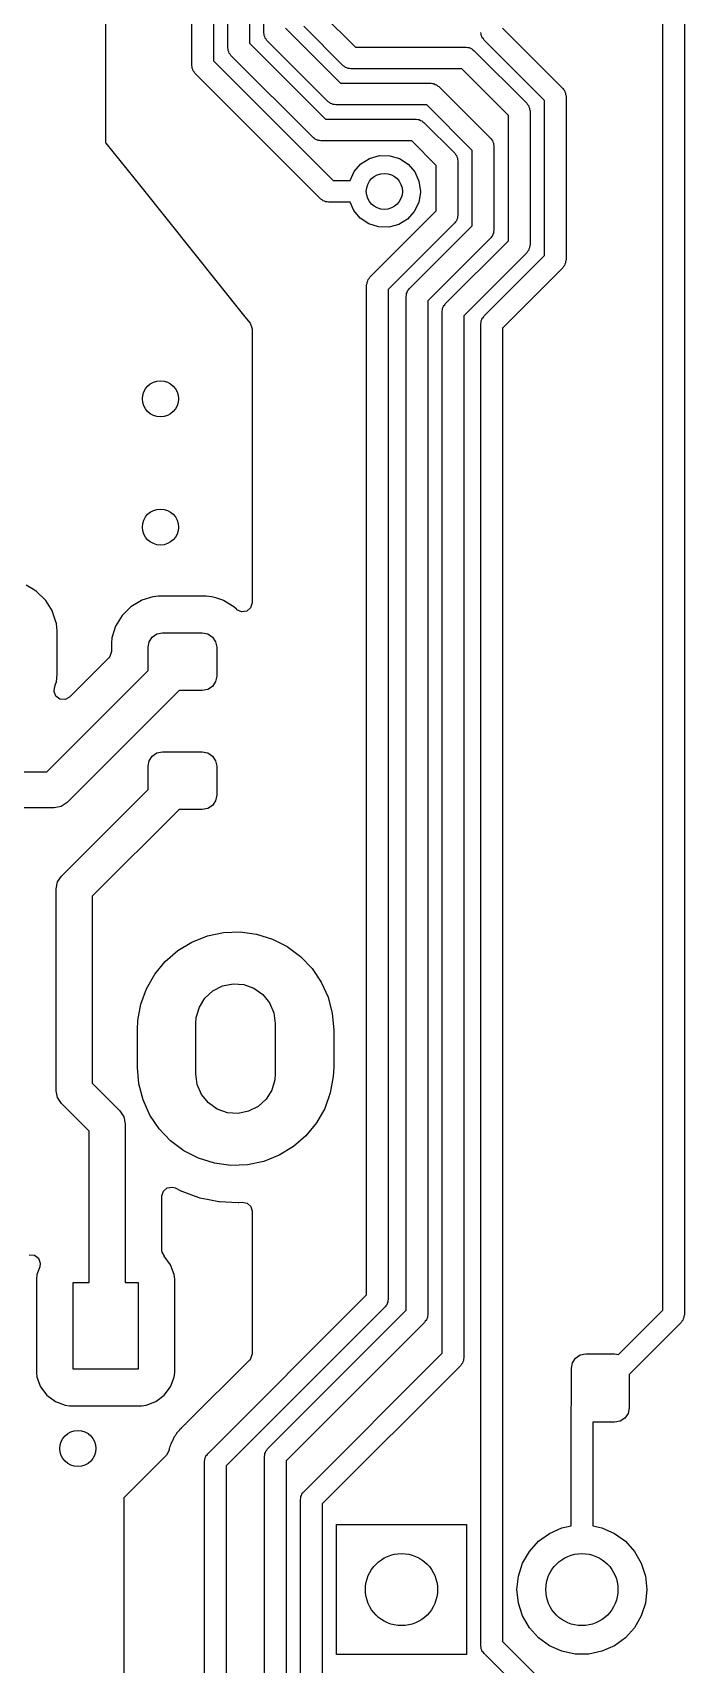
# Model space of a CAD drawing. Extents: x 108 to 192, y -153 to -46.
# Drawn here: x 121.93 to 130.96, y -107.72 to -85.09 of the extents above; entities that cross this region are included whole.
import ezdxf

# ---------------------------------------------------------------- set-up
doc = ezdxf.new("R2010")
doc.units = 0
doc.layers.add('BLACK', color=7, linetype='CONTINUOUS')

msp = doc.modelspace()

# ---------------------------------------------------------------- linework, layer by layer
at = {"layer": 'BLACK', "linetype": 'CONTINUOUS'}
for p, q in [((122.936, -79.6472), (122.936, -86.614)), ((124.132, -85.5472), (124.132, -80.0721)), ((124.432, -80.01), (124.432, -85.4851)), ((124.632, -85.3025), (124.632, -82.2029)), ((124.932, -82.265), (124.932, -85.2404)), ((125.131, -85.0956), (125.131, -82.4098)), ((130.66, -102.808), (130.66, -84.1289)), ((130.96, -84.074), (130.96, -102.87)), ((125.94, -84.8359), (126.4, -85.2956)), ((125.431, -85.0335), (126.193, -85.7951)), ((126.232, -85.5517), (125.684, -85.0041)), ((128.44, -85.0293), (129.276, -85.8656)), ((124.932, -85.2404), (125.986, -86.2946)), ((125.136, -85.1147), (125.131, -85.0956)), ((125.136, -85.1344), (125.136, -85.1147)), ((125.146, -85.1516), (125.136, -85.1344)), ((125.151, -85.1706), (125.146, -85.1516)), ((125.165, -85.1846), (125.151, -85.1706)), ((125.175, -85.2017), (125.165, -85.1846)), ((126.025, -86.0512), (125.175, -85.2017)), ((128.145, -85.1105), (128.14, -85.0914)), ((128.145, -85.1302), (128.145, -85.1105)), ((128.155, -85.1473), (128.145, -85.1302)), ((128.16, -85.1664), (128.155, -85.1473)), ((128.174, -85.1804), (128.16, -85.1664)), ((128.184, -85.1975), (128.174, -85.1804)), ((129.02, -86.0338), (128.184, -85.1975)), ((124.432, -85.4851), (126.091, -87.1441)), ((124.637, -85.3216), (124.632, -85.3025)), ((124.637, -85.3413), (124.637, -85.3216)), ((124.647, -85.3585), (124.637, -85.3413)), ((124.652, -85.3775), (124.647, -85.3585)), ((124.666, -85.3915), (124.652, -85.3775)), ((124.676, -85.4086), (124.666, -85.3915)), ((125.818, -86.5507), (124.676, -85.4086)), ((126.4, -85.2956), (127.938, -85.2956)), ((127.938, -85.2956), (127.957, -85.3007)), ((127.957, -85.3007), (127.977, -85.3007)), ((127.977, -85.3007), (127.994, -85.3106)), ((127.994, -85.3106), (128.013, -85.3157)), ((128.013, -85.3157), (128.027, -85.3297)), ((128.027, -85.3297), (128.044, -85.3395)), ((128.044, -85.3395), (128.777, -86.0725)), ((124.137, -85.5663), (124.132, -85.5472)), ((124.137, -85.586), (124.137, -85.5663)), ((124.147, -85.6031), (124.137, -85.586)), ((124.152, -85.6222), (124.147, -85.6031)), ((124.166, -85.6362), (124.152, -85.6222)), ((124.176, -85.6533), (124.166, -85.6362)), ((125.923, -87.4002), (124.176, -85.6533)), ((126.249, -85.5615), (126.232, -85.5517)), ((126.263, -85.5755), (126.249, -85.5615)), ((126.282, -85.5806), (126.263, -85.5755)), ((126.299, -85.5905), (126.282, -85.5806)), ((126.319, -85.5905), (126.299, -85.5905)), ((126.338, -85.5956), (126.319, -85.5905)), ((127.876, -85.5956), (126.338, -85.5956)), ((128.521, -86.2407), (127.876, -85.5956)), ((126.193, -85.7951), (127.451, -85.7951)), ((127.451, -85.7951), (127.471, -85.8002)), ((127.471, -85.8002), (127.49, -85.8002)), ((127.49, -85.8002), (127.507, -85.8101)), ((127.507, -85.8101), (127.526, -85.8152)), ((127.526, -85.8152), (127.54, -85.8292)), ((127.54, -85.8292), (127.558, -85.839)), ((127.558, -85.839), (128.277, -86.5588)), ((129.276, -85.8656), (129.286, -85.8827)), ((129.286, -85.8827), (129.3, -85.8966)), ((129.3, -85.8966), (129.305, -85.9157)), ((129.305, -85.9157), (129.315, -85.9328)), ((129.315, -85.9328), (129.315, -85.9526)), ((129.315, -85.9526), (129.32, -85.9716)), ((126.042, -86.061), (126.025, -86.0512)), ((126.056, -86.075), (126.042, -86.061)), ((126.075, -86.0801), (126.056, -86.075)), ((126.092, -86.09), (126.075, -86.0801)), ((126.112, -86.09), (126.092, -86.09)), ((126.131, -86.0951), (126.112, -86.09)), ((127.389, -86.0951), (126.131, -86.0951)), ((128.021, -86.727), (127.389, -86.0951)), ((128.777, -86.0725), (128.787, -86.0896)), ((128.787, -86.0896), (128.801, -86.1035)), ((128.801, -86.1035), (128.806, -86.1226)), ((128.806, -86.1226), (128.816, -86.1397)), ((128.816, -86.1397), (128.816, -86.1594)), ((128.816, -86.1594), (128.821, -86.1785)), ((128.821, -86.1785), (128.821, -88.0401)), ((129.02, -88.1848), (129.02, -86.0338)), ((129.32, -85.9716), (129.32, -88.247)), ((125.986, -86.2946), (127.245, -86.2946)), ((127.245, -86.2946), (127.264, -86.2997)), ((127.264, -86.2997), (127.283, -86.2997)), ((127.283, -86.2997), (127.301, -86.3096)), ((127.301, -86.3096), (127.32, -86.3147)), ((127.32, -86.3147), (127.334, -86.3287)), ((127.334, -86.3287), (127.351, -86.3385)), ((127.351, -86.3385), (127.778, -86.7657)), ((128.521, -87.9779), (128.521, -86.2407)), ((122.936, -86.614), (122.944, -86.6245)), ((122.944, -86.6245), (123.426, -87.226)), ((125.835, -86.5605), (125.818, -86.5507)), ((125.849, -86.5745), (125.835, -86.5605)), ((125.868, -86.5796), (125.849, -86.5745)), ((125.885, -86.5895), (125.868, -86.5796)), ((125.905, -86.5895), (125.885, -86.5895)), ((125.924, -86.5946), (125.905, -86.5895)), ((127.182, -86.5946), (125.924, -86.5946)), ((127.522, -86.9339), (127.182, -86.5946)), ((128.277, -86.5588), (128.287, -86.5759)), ((128.287, -86.5759), (128.301, -86.5898)), ((128.301, -86.5898), (128.306, -86.6089)), ((128.306, -86.6089), (128.316, -86.626)), ((128.316, -86.626), (128.316, -86.6457)), ((128.316, -86.6457), (128.321, -86.6648)), ((126.478, -86.9133), (126.598, -86.8377)), ((126.598, -86.8377), (126.735, -86.7987)), ((126.735, -86.7987), (126.876, -86.7996)), ((126.876, -86.7996), (127.012, -86.8402)), ((127.012, -86.8402), (127.131, -86.9173)), ((127.778, -86.7657), (127.788, -86.7828)), ((127.788, -86.7828), (127.802, -86.7967)), ((127.802, -86.7967), (127.807, -86.8158)), ((127.807, -86.8158), (127.817, -86.8329)), ((127.817, -86.8329), (127.817, -86.8526)), ((127.817, -86.8526), (127.822, -86.8717)), ((127.822, -86.8717), (127.822, -87.6263)), ((128.021, -87.771), (128.021, -86.727)), ((128.321, -86.6648), (128.321, -87.8332)), ((126.326, -87.1441), (126.385, -87.0196)), ((126.385, -87.0196), (126.478, -86.9133)), ((127.131, -86.9173), (127.224, -87.0247)), ((127.224, -87.0247), (127.282, -87.1538)), ((127.522, -87.5641), (127.522, -86.9339)), ((123.426, -87.226), (124.87, -89.0318)), ((126.091, -87.1441), (126.326, -87.1441)), ((127.302, -87.3063), (127.279, -87.4461)), ((127.282, -87.1538), (127.302, -87.2941)), ((127.302, -87.2941), (127.302, -87.3063)), ((125.94, -87.41), (125.923, -87.4002)), ((125.954, -87.424), (125.94, -87.41)), ((125.973, -87.4291), (125.954, -87.424)), ((125.99, -87.439), (125.973, -87.4291)), ((126.01, -87.439), (125.99, -87.439)), ((126.029, -87.4441), (126.01, -87.439)), ((126.328, -87.4441), (126.029, -87.4441)), ((126.378, -87.5583), (126.328, -87.4441)), ((127.279, -87.4461), (127.217, -87.5737)), ((126.469, -87.6668), (126.378, -87.5583)), ((126.587, -87.7454), (126.469, -87.6668)), ((126.723, -87.7877), (126.587, -87.7454)), ((126.6, -88.4854), (127.522, -87.5641)), ((127.778, -87.7323), (126.856, -88.6536)), ((127.001, -87.753), (126.864, -87.7903)), ((127.122, -87.6788), (127.001, -87.753)), ((127.217, -87.5737), (127.122, -87.6788)), ((127.148, -88.6443), (128.021, -87.771)), ((127.788, -87.7152), (127.778, -87.7323)), ((127.802, -87.7013), (127.788, -87.7152)), ((127.807, -87.6822), (127.802, -87.7013)), ((127.817, -87.6651), (127.807, -87.6822)), ((127.822, -87.6263), (127.817, -87.6453)), ((127.817, -87.6453), (127.817, -87.6651)), ((126.864, -87.7903), (126.723, -87.7877)), ((128.277, -87.9392), (127.404, -88.8125)), ((127.647, -88.8512), (128.521, -87.9779)), ((128.287, -87.9221), (128.277, -87.9392)), ((128.301, -87.9082), (128.287, -87.9221)), ((128.306, -87.8891), (128.301, -87.9082)), ((128.316, -87.872), (128.306, -87.8891)), ((128.321, -87.8332), (128.316, -87.8523)), ((128.316, -87.8523), (128.316, -87.872)), ((128.777, -88.1461), (127.904, -89.0194)), ((128.184, -89.0211), (129.02, -88.1848)), ((128.787, -88.129), (128.777, -88.1461)), ((128.801, -88.1151), (128.787, -88.129)), ((128.806, -88.096), (128.801, -88.1151)), ((128.816, -88.0789), (128.806, -88.096)), ((128.821, -88.0401), (128.816, -88.0592)), ((128.816, -88.0592), (128.816, -88.0789)), ((129.276, -88.353), (128.44, -89.1893)), ((129.286, -88.3359), (129.276, -88.353)), ((129.3, -88.322), (129.286, -88.3359)), ((129.305, -88.3029), (129.3, -88.322)), ((129.315, -88.2858), (129.305, -88.3029)), ((129.32, -88.247), (129.315, -88.266)), ((129.315, -88.266), (129.315, -88.2858)), ((126.556, -88.5915), (126.562, -88.5724)), ((126.556, -102.593), (126.556, -88.5915)), ((126.562, -88.5527), (126.571, -88.5356)), ((126.562, -88.5724), (126.562, -88.5527)), ((126.571, -88.5356), (126.577, -88.5165)), ((126.577, -88.5165), (126.591, -88.5025)), ((126.591, -88.5025), (126.6, -88.4854)), ((126.856, -88.6536), (126.856, -102.655)), ((127.119, -88.6945), (127.124, -88.6754)), ((127.124, -88.6754), (127.138, -88.6614)), ((127.138, -88.6614), (127.148, -88.6443)), ((127.104, -88.7504), (127.109, -88.7313)), ((127.104, -102.808), (127.104, -88.7504)), ((127.109, -88.7116), (127.119, -88.6945)), ((127.109, -88.7313), (127.109, -88.7116)), ((127.404, -88.8125), (127.404, -102.87)), ((127.609, -88.9185), (127.618, -88.9014)), ((127.618, -88.9014), (127.624, -88.8823)), ((127.624, -88.8823), (127.638, -88.8683)), ((127.638, -88.8683), (127.647, -88.8512)), ((124.87, -89.0318), (124.94, -89.1195)), ((124.94, -89.1195), (124.967, -89.1852)), ((127.604, -88.9573), (127.609, -88.9382)), ((127.604, -103.404), (127.604, -88.9573)), ((127.609, -88.9382), (127.609, -88.9185)), ((127.904, -89.0194), (127.904, -103.466)), ((128.14, -89.1272), (128.145, -89.1081)), ((128.14, -107.462), (128.14, -89.1272)), ((128.145, -89.0884), (128.155, -89.0713)), ((128.145, -89.1081), (128.145, -89.0884)), ((128.155, -89.0713), (128.16, -89.0522)), ((128.16, -89.0522), (128.174, -89.0382)), ((128.174, -89.0382), (128.184, -89.0211)), ((124.967, -89.1852), (124.968, -89.1982)), ((124.968, -89.1982), (124.968, -92.9994)), ((128.44, -89.1893), (128.44, -107.4)), ((121.939, -92.8144), (121.838, -92.7521)), ((121.983, -92.8411), (121.939, -92.8144)), ((122.108, -92.9661), (121.983, -92.8411)), ((122.201, -93.1165), (122.108, -92.9661)), ((123.434, -92.9649), (123.287, -93.0538)), ((123.441, -92.9627), (123.434, -92.9649)), ((123.591, -92.9156), (123.441, -92.9627)), ((123.441, -92.9627), (123.441, -92.9627)), ((123.598, -92.9136), (123.591, -92.9156)), ((123.591, -92.9156), (123.591, -92.9156)), ((123.633, -92.9104), (123.598, -92.9136)), ((123.668, -92.9072), (123.633, -92.9104)), ((123.671, -92.9069), (123.668, -92.9072)), ((123.668, -92.9072), (123.668, -92.9072)), ((124.002, -92.9069), (123.671, -92.9069)), ((124.332, -92.9069), (124.002, -92.9069)), ((124.334, -92.9069), (124.332, -92.9069)), ((124.408, -92.9136), (124.334, -92.9069)), ((124.466, -92.9319), (124.408, -92.9136)), ((124.564, -92.9627), (124.466, -92.9319)), ((124.571, -92.9649), (124.564, -92.9627)), ((124.564, -92.9627), (124.564, -92.9627)), ((124.718, -93.0538), (124.571, -92.9649)), ((122.203, -93.1234), (122.201, -93.1165)), ((122.25, -93.263), (122.203, -93.1234)), ((123.166, -93.175), (123.077, -93.3217)), ((123.287, -93.0538), (123.166, -93.175)), ((124.753, -93.0885), (124.718, -93.0538)), ((124.759, -93.0946), (124.753, -93.0885)), ((124.824, -93.1241), (124.759, -93.0946)), ((124.894, -93.114), (124.824, -93.1241)), ((124.948, -93.0675), (124.894, -93.114)), ((124.968, -92.9994), (124.948, -93.0675)), ((122.257, -93.2842), (122.25, -93.263)), ((122.258, -93.2911), (122.257, -93.2842)), ((122.263, -93.3382), (122.258, -93.2911)), ((122.258, -93.2911), (122.258, -93.2911)), ((122.268, -93.39), (122.263, -93.3382)), ((122.268, -93.9908), (122.268, -93.39)), ((123.077, -93.3217), (123.026, -93.4853)), ((123.586, -93.474), (123.651, -93.4306)), ((123.651, -93.4306), (123.728, -93.4154)), ((123.728, -93.4154), (124.278, -93.4154)), ((124.278, -93.4154), (124.354, -93.4306)), ((124.354, -93.4306), (124.419, -93.474)), ((123.026, -93.4853), (123.019, -93.5588)), ((123.019, -93.5588), (123.019, -93.674)), ((123.528, -93.6154), (123.543, -93.5389)), ((123.528, -93.9368), (123.528, -93.6154)), ((123.543, -93.5389), (123.586, -93.474)), ((124.419, -93.474), (124.463, -93.5389)), ((124.463, -93.5389), (124.478, -93.6154)), ((124.478, -93.6154), (124.478, -94.0154)), ((122.982, -93.7631), (122.438, -94.3072)), ((122.999, -93.7421), (122.982, -93.7631)), ((123.019, -93.674), (122.999, -93.7421)), ((122.124, -95.3404), (123.528, -93.9368)), ((122.246, -94.1289), (122.257, -94.0953)), ((122.257, -94.0953), (122.268, -93.9908)), ((124.463, -94.0919), (124.419, -94.1568)), ((124.478, -94.0154), (124.463, -94.0919)), ((122.224, -94.2271), (122.23, -94.1785)), ((122.248, -94.2936), (122.224, -94.2271)), ((122.23, -94.1785), (122.246, -94.1289)), ((122.305, -94.3362), (122.248, -94.2936)), ((122.376, -94.3413), (122.305, -94.3362)), ((122.438, -94.3072), (122.376, -94.3413)), ((123.956, -94.2154), (122.405, -95.7672)), ((124.278, -94.2154), (123.956, -94.2154)), ((124.354, -94.2002), (124.278, -94.2154)), ((124.419, -94.1568), (124.354, -94.2002)), ((123.528, -95.2654), (123.543, -95.1889)), ((123.543, -95.1889), (123.586, -95.124)), ((123.586, -95.124), (123.651, -95.0806)), ((123.651, -95.0806), (123.728, -95.0654)), ((123.728, -95.0654), (124.278, -95.0654)), ((124.278, -95.0654), (124.354, -95.0806)), ((124.354, -95.0806), (124.419, -95.124)), ((124.419, -95.124), (124.463, -95.1889)), ((124.463, -95.1889), (124.478, -95.2654)), ((121.759, -95.3404), (122.124, -95.3404)), ((123.528, -95.5868), (123.528, -95.2654)), ((124.478, -95.2654), (124.478, -95.6654)), ((122.327, -96.7872), (123.528, -95.5868)), ((124.478, -95.6654), (124.463, -95.7419)), ((122.228, -95.8404), (121.759, -95.8404)), ((122.323, -95.8214), (122.228, -95.8404)), ((122.405, -95.7672), (122.323, -95.8214)), ((123.956, -95.8654), (122.754, -97.0676)), ((124.278, -95.8654), (123.956, -95.8654)), ((124.354, -95.8502), (124.278, -95.8654)), ((124.419, -95.8068), (124.354, -95.8502)), ((124.463, -95.7419), (124.419, -95.8068)), ((122.273, -96.8683), (122.327, -96.7872)), ((122.254, -96.964), (122.273, -96.8683)), ((122.254, -99.7639), (122.254, -96.964)), ((122.754, -97.0676), (122.754, -99.6604)), ((123.939, -97.8211), (124.135, -97.7018)), ((124.135, -97.7018), (124.349, -97.6174)), ((124.349, -97.6174), (124.574, -97.5701)), ((124.574, -97.5701), (124.804, -97.5615)), ((124.804, -97.5615), (125.032, -97.5917)), ((125.032, -97.5917), (125.252, -97.6599)), ((125.252, -97.6599), (125.457, -97.7641)), ((123.765, -97.9719), (123.939, -97.8211)), ((125.457, -97.7641), (125.641, -97.9014)), ((125.641, -97.9014), (125.8, -98.0678)), ((123.505, -98.3495), (123.619, -98.1497)), ((123.619, -98.1497), (123.765, -97.9719)), ((125.8, -98.0678), (125.928, -98.2586)), ((123.427, -98.5657), (123.505, -98.3495)), ((124.316, -98.4794), (124.426, -98.3784)), ((124.426, -98.3784), (124.559, -98.3106)), ((124.559, -98.3106), (124.705, -98.2811)), ((124.705, -98.2811), (124.854, -98.292)), ((124.854, -98.292), (124.995, -98.3426)), ((124.995, -98.3426), (125.117, -98.4291)), ((125.928, -98.2586), (126.023, -98.4683)), ((123.386, -98.792), (123.427, -98.5657)), ((124.196, -98.7497), (124.238, -98.6063)), ((124.238, -98.6063), (124.316, -98.4794)), ((125.117, -98.4291), (125.21, -98.5451)), ((125.21, -98.5451), (125.27, -98.6821)), ((126.023, -98.4683), (126.081, -98.6909)), ((123.38, -98.92), (123.386, -98.792)), ((124.19, -98.83), (124.196, -98.7497)), ((124.19, -99.53), (124.19, -98.83)), ((125.27, -98.6821), (125.29, -98.83)), ((125.29, -98.83), (125.29, -99.53)), ((126.081, -98.6909), (126.1, -98.92)), ((123.38, -99.44), (123.38, -98.92)), ((126.1, -98.92), (126.1, -99.44)), ((123.399, -99.6691), (123.38, -99.44)), ((124.21, -99.6779), (124.19, -99.53)), ((125.29, -99.53), (125.284, -99.6103)), ((126.1, -99.44), (126.094, -99.568)), ((122.273, -99.8596), (122.254, -99.7639)), ((122.754, -99.6604), (123.138, -100.044)), ((123.457, -99.8917), (123.399, -99.6691)), ((124.27, -99.8149), (124.21, -99.6779)), ((125.242, -99.7537), (125.164, -99.8806)), ((125.284, -99.6103), (125.242, -99.7537)), ((126.094, -99.568), (126.053, -99.7943)), ((122.327, -99.9407), (122.273, -99.8596)), ((122.711, -100.325), (122.327, -99.9407)), ((123.552, -100.101), (123.457, -99.8917)), ((124.363, -99.9309), (124.27, -99.8149)), ((124.485, -100.017), (124.363, -99.9309)), ((125.054, -99.9816), (124.921, -100.049)), ((125.164, -99.8806), (125.054, -99.9816)), ((126.053, -99.7943), (125.975, -100.01)), ((123.138, -100.044), (123.138, -100.044)), ((123.138, -100.044), (123.192, -100.125)), ((123.192, -100.125), (123.211, -100.221)), ((123.211, -100.221), (123.211, -102.422)), ((123.68, -100.292), (123.552, -100.101)), ((124.626, -100.068), (124.485, -100.017)), ((124.775, -100.079), (124.626, -100.068)), ((124.921, -100.049), (124.775, -100.079)), ((125.861, -100.21), (125.715, -100.388)), ((125.975, -100.01), (125.861, -100.21)), ((122.711, -102.422), (122.711, -100.325)), ((123.839, -100.459), (123.68, -100.292)), ((125.715, -100.388), (125.541, -100.539)), ((124.023, -100.596), (123.839, -100.459)), ((124.228, -100.7), (124.023, -100.596)), ((125.345, -100.658), (125.131, -100.743)), ((125.541, -100.539), (125.345, -100.658)), ((124.448, -100.768), (124.228, -100.7)), ((124.676, -100.798), (124.448, -100.768)), ((124.906, -100.79), (124.676, -100.798)), ((125.131, -100.743), (124.906, -100.79)), ((123.74, -101.155), (123.794, -101.109)), ((123.794, -101.109), (123.864, -101.099)), ((123.864, -101.099), (123.905, -101.112)), ((123.905, -101.112), (123.99, -101.157)), ((123.72, -101.223), (123.74, -101.155)), ((123.72, -101.977), (123.72, -101.223)), ((123.99, -101.157), (123.994, -101.158)), ((123.994, -101.158), (123.994, -101.158)), ((123.994, -101.158), (124.127, -101.205)), ((124.127, -101.205), (124.246, -101.247)), ((124.246, -101.247), (124.344, -101.266)), ((124.344, -101.266), (124.507, -101.299)), ((124.507, -101.299), (124.507, -101.299)), ((124.507, -101.299), (124.512, -101.3)), ((124.512, -101.3), (124.516, -101.3)), ((124.516, -101.3), (124.516, -101.3)), ((124.516, -101.3), (124.778, -101.313)), ((124.778, -101.313), (124.778, -101.313)), ((124.778, -101.313), (124.783, -101.313)), ((124.783, -101.313), (124.83, -101.308)), ((124.83, -101.308), (124.9, -101.322)), ((124.9, -101.322), (124.951, -101.371)), ((124.951, -101.371), (124.968, -101.434)), ((124.968, -101.434), (124.968, -103.411)), ((123.723, -102.004), (123.72, -101.977)), ((123.753, -102.058), (123.723, -102.004)), ((121.881, -102.039), (121.952, -102.044)), ((121.952, -102.044), (122.009, -102.087)), ((122.026, -102.207), (121.987, -102.312)), ((122.009, -102.087), (122.034, -102.153)), ((122.034, -102.153), (122.026, -102.207)), ((123.752, -102.059), (123.753, -102.058)), ((123.839, -102.176), (123.752, -102.059)), ((123.89, -102.312), (123.839, -102.176)), ((121.987, -102.312), (121.98, -102.374)), ((121.98, -102.374), (121.98, -103.671)), ((122.488, -103.622), (122.488, -102.422)), ((122.488, -102.422), (122.711, -102.422)), ((123.211, -102.422), (123.388, -102.422)), ((123.388, -102.422), (123.388, -103.622)), ((123.897, -102.374), (123.89, -102.312)), ((123.897, -103.671), (123.897, -102.374)), ((124.354, -104.796), (126.556, -102.593)), ((126.842, -102.711), (126.836, -102.73)), ((126.851, -102.694), (126.842, -102.711)), ((126.856, -102.655), (126.851, -102.675)), ((126.851, -102.675), (126.851, -102.694)), ((126.813, -102.762), (124.61, -104.964)), ((125.184, -104.727), (127.104, -102.808)), ((126.822, -102.744), (126.813, -102.762)), ((126.836, -102.73), (126.822, -102.744)), ((127.389, -102.926), (127.384, -102.945)), ((127.399, -102.909), (127.389, -102.926)), ((127.404, -102.87), (127.399, -102.889)), ((127.399, -102.889), (127.399, -102.909)), ((130.046, -103.421), (130.66, -102.808)), ((130.945, -102.926), (130.94, -102.945)), ((130.955, -102.909), (130.945, -102.926)), ((130.96, -102.87), (130.955, -102.889)), ((130.955, -102.889), (130.955, -102.909)), ((127.36, -102.976), (125.44, -104.896)), ((127.37, -102.959), (127.36, -102.976)), ((127.384, -102.945), (127.37, -102.959)), ((130.916, -102.976), (130.194, -103.698)), ((130.926, -102.959), (130.916, -102.976)), ((130.94, -102.945), (130.926, -102.959)), ((124.931, -103.5), (124.052, -104.378)), ((124.948, -103.479), (124.931, -103.5)), ((124.968, -103.411), (124.948, -103.479)), ((125.684, -105.324), (127.604, -103.404)), ((127.86, -103.573), (125.94, -105.492)), ((127.869, -103.555), (127.86, -103.573)), ((127.883, -103.541), (127.869, -103.555)), ((127.889, -103.522), (127.883, -103.541)), ((127.898, -103.505), (127.889, -103.522)), ((127.904, -103.466), (127.898, -103.486)), ((127.898, -103.486), (127.898, -103.505)), ((129.394, -103.611), (129.409, -103.534)), ((129.394, -104.125), (129.394, -103.611)), ((129.409, -103.534), (129.453, -103.47)), ((129.453, -103.47), (129.517, -103.426)), ((129.517, -103.426), (129.594, -103.411)), ((129.594, -103.411), (129.994, -103.411)), ((129.994, -103.411), (130.046, -103.421)), ((121.98, -103.671), (121.987, -103.733)), ((121.987, -103.733), (122.038, -103.869)), ((123.388, -103.622), (122.488, -103.622)), ((123.839, -103.869), (123.89, -103.733)), ((123.89, -103.733), (123.897, -103.671)), ((130.194, -103.698), (130.194, -104.161)), ((122.038, -103.869), (122.125, -103.986)), ((122.125, -103.986), (122.242, -104.073)), ((123.635, -104.073), (123.752, -103.986)), ((123.752, -103.986), (123.839, -103.869)), ((122.242, -104.073), (122.378, -104.124)), ((122.378, -104.124), (122.44, -104.131)), ((122.44, -104.131), (123.437, -104.131)), ((123.437, -104.131), (123.499, -104.124)), ((123.499, -104.124), (123.635, -104.073)), ((129.39, -104.14), (129.394, -104.125)), ((129.39, -105.797), (129.39, -104.14)), ((130.179, -104.238), (130.135, -104.302)), ((130.194, -104.161), (130.179, -104.238)), ((123.919, -104.519), (123.913, -104.531)), ((123.923, -104.512), (123.919, -104.519)), ((123.919, -104.519), (123.919, -104.519)), ((123.955, -104.478), (123.923, -104.512)), ((123.962, -104.469), (123.955, -104.478)), ((123.965, -104.466), (123.962, -104.469)), ((123.986, -104.445), (123.965, -104.466)), ((123.988, -104.442), (123.986, -104.445)), ((124.031, -104.396), (123.988, -104.442)), ((124.037, -104.391), (124.031, -104.396)), ((124.031, -104.396), (124.031, -104.396)), ((124.044, -104.386), (124.037, -104.391)), ((124.052, -104.378), (124.044, -104.386)), ((124.044, -104.386), (124.044, -104.386)), ((129.994, -104.361), (129.69, -104.361)), ((129.69, -104.361), (129.69, -105.797)), ((130.071, -104.346), (129.994, -104.361)), ((130.135, -104.302), (130.071, -104.346)), ((123.818, -104.748), (123.782, -104.818)), ((123.821, -104.725), (123.818, -104.748)), ((123.823, -104.717), (123.821, -104.725)), ((123.831, -104.697), (123.823, -104.717)), ((123.838, -104.678), (123.831, -104.697)), ((123.843, -104.658), (123.838, -104.678)), ((123.865, -104.617), (123.843, -104.658)), ((123.87, -104.607), (123.865, -104.617)), ((123.886, -104.571), (123.87, -104.607)), ((123.889, -104.564), (123.886, -104.571)), ((123.886, -104.571), (123.886, -104.571)), ((123.894, -104.557), (123.889, -104.564)), ((123.902, -104.547), (123.894, -104.557)), ((123.913, -104.531), (123.902, -104.547)), ((125.161, -104.759), (125.175, -104.745)), ((125.175, -104.745), (125.184, -104.727)), ((123.782, -104.818), (123.19, -105.41)), ((124.31, -104.902), (124.315, -104.883)), ((124.31, -117.094), (124.31, -104.902)), ((124.315, -104.863), (124.325, -104.846)), ((124.315, -104.883), (124.315, -104.863)), ((124.325, -104.846), (124.33, -104.827)), ((124.33, -104.827), (124.344, -104.813)), ((124.344, -104.813), (124.354, -104.796)), ((124.61, -104.964), (124.61, -117.032)), ((125.14, -104.834), (125.146, -104.814)), ((125.14, -108.79), (125.14, -104.834)), ((125.146, -104.795), (125.155, -104.778)), ((125.146, -104.814), (125.146, -104.795)), ((125.155, -104.778), (125.161, -104.759)), ((125.44, -104.896), (125.44, -108.728)), ((123.19, -105.41), (123.19, -120.697)), ((125.64, -105.43), (125.645, -105.411)), ((125.645, -105.391), (125.655, -105.374)), ((125.645, -105.411), (125.645, -105.391)), ((125.655, -105.374), (125.66, -105.355)), ((125.66, -105.355), (125.674, -105.341)), ((125.674, -105.341), (125.684, -105.324)), ((125.64, -108.518), (125.64, -105.43)), ((125.94, -105.492), (125.94, -108.456)), ((126.14, -107.58), (126.14, -105.78)), ((126.14, -105.78), (127.94, -105.78)), ((127.94, -105.78), (127.94, -107.58)), ((129.09, -105.901), (129.262, -105.824)), ((129.262, -105.824), (129.39, -105.797)), ((129.69, -105.797), (129.818, -105.824)), ((129.818, -105.824), (129.99, -105.901)), ((128.812, -106.151), (128.938, -106.011)), ((128.938, -106.011), (129.09, -105.901)), ((129.99, -105.901), (130.142, -106.011)), ((130.142, -106.011), (130.268, -106.151)), ((128.66, -106.493), (128.718, -106.314)), ((128.718, -106.314), (128.812, -106.151)), ((130.268, -106.151), (130.362, -106.314)), ((130.362, -106.314), (130.42, -106.493)), ((128.64, -106.68), (128.66, -106.493)), ((130.42, -106.493), (130.44, -106.68)), ((128.66, -106.867), (128.64, -106.68)), ((130.44, -106.68), (130.42, -106.867)), ((128.718, -107.046), (128.66, -106.867)), ((130.42, -106.867), (130.362, -107.046)), ((128.812, -107.209), (128.718, -107.046)), ((128.938, -107.349), (128.812, -107.209)), ((130.268, -107.209), (130.142, -107.349)), ((130.362, -107.046), (130.268, -107.209)), ((128.145, -107.481), (128.14, -107.462)), ((128.44, -107.4), (129.595, -108.555)), ((129.09, -107.459), (128.938, -107.349)), ((129.262, -107.536), (129.09, -107.459)), ((129.99, -107.459), (129.818, -107.536)), ((130.142, -107.349), (129.99, -107.459)), ((127.94, -107.58), (126.14, -107.58)), ((128.145, -107.501), (128.145, -107.481)), ((128.155, -107.518), (128.145, -107.501)), ((128.16, -107.537), (128.155, -107.518)), ((128.174, -107.551), (128.16, -107.537)), ((128.184, -107.568), (128.174, -107.551)), ((129.339, -108.723), (128.184, -107.568)), ((129.446, -107.575), (129.262, -107.536)), ((129.634, -107.575), (129.446, -107.575)), ((129.818, -107.536), (129.634, -107.575))]:
    msp.add_line(p, q, dxfattribs=at)
at = {"layer": 'BLACK'}
for centre, radius in [((126.802, -87.2941), 0.25), ((123.698, -90.17), 0.25), ((123.698, -91.948), 0.25), ((122.555, -104.724), 0.25), ((127.04, -106.68), 0.5), ((129.54, -106.68), 0.5)]:
    msp.add_circle(centre, radius, dxfattribs=at)

doc.saveas('drawing.dxf')
